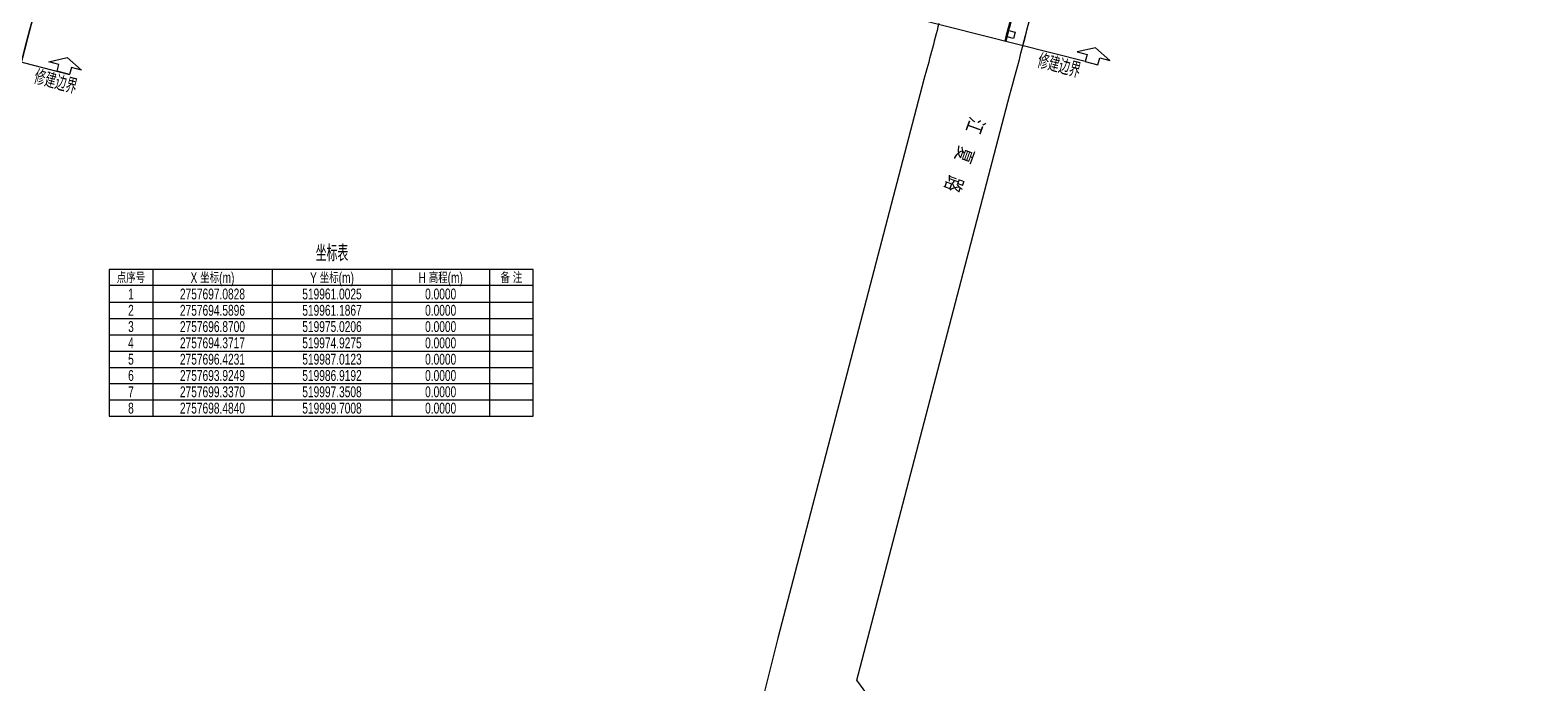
# Model space of a CAD drawing. Extents: x 0 to 558779, y 0 to 2762081.
# Drawn here: x 520118.2 to 520459.3, y 2757412.1 to 2757562.4 of the extents above; entities that cross this region are included whole.
import ezdxf
from ezdxf.enums import TextEntityAlignment as Align

# ---------------------------------------------------------------- set-up
doc = ezdxf.new("R2010")
doc.units = 0
doc.header["$LTSCALE"] = 20
doc.linetypes.add('CENTER', pattern=[2, 1.25, -0.25, 0.25, -0.25])
doc.linetypes.add('HIDDEN', pattern=[0.375, 0.25, -0.125])
for name, color, linetype in [('0-路名', 7, 'Continuous'), ('B-标线 地面', 46, 'Continuous'), ('DL-中心线', 10, 'Continuous'), ('DL-人行道边线', 1, 'Continuous'), ('DL-树池', 110, 'Continuous'), ('DL-非机动车道边线', 6, 'Continuous'), ('RD-红线', 230, 'Continuous'), ('分界线', 11, 'Continuous')]:
    doc.layers.add(name, color=color, linetype=linetype)
doc.layers.add('坐标标注', color=6, linetype='Continuous', plot=False)
doc.styles.get("Standard").update_dxf_attribs({"font": 'fsdb_e.shx', "width": 0.7, "bigfont": 'hzdx.shx'})
doc.styles.add('仿宋', font='simfang_0.ttf', dxfattribs={"width": 0.8})
doc.styles.add('金屿投标', font='fsdb_e.shx', dxfattribs={"width": 0.5, "bigfont": 'hzdx.shx'})

# ---------------------------------------------------------------- blocks, each defined once
blk = doc.blocks.new('shuchi02')
at = {"layer": 'DL-树池', "color": 3}
blk.add_lwpolyline([(-0.75, 0), (0.75, 0), (0.75, -1.5), (-0.75, -1.5)], close=True, dxfattribs=at)

msp = doc.modelspace()

# ---------------------------------------------------------------- linework, layer by layer
at = {"layer": 'B-标线 地面', "linetype": 'HIDDEN', "lineweight": 35, "ltscale": 10}
msp.add_arc((519367.422, 2757813.991), 1007.75, 345.391099, 346.675155, dxfattribs=at)
at = {"layer": 'DL-中心线', "linetype": 'CENTER', "lineweight": 35, "ltscale": 5, "flags": 128}
msp.add_lwpolyline([(520147.569, 2757721.724), (520136.97, 2757689.958, 0.0165994), (520099.154, 2757562.699), (520098.372, 2757559.706)], format="xyb", dxfattribs=at)
at = {"layer": 'DL-人行道边线', "flags": 128}
for points in [[(520123.26, 2757581.196, 0.0030271), (520117.053, 2757558.021), (520116.271, 2757555.028)], [(520346.712, 2757558.774, 0.0024188), (520349.136, 2757568.261)]]:
    msp.add_lwpolyline(points, format="xyb", dxfattribs=at)
at = {"layer": 'DL-非机动车道边线'}
msp.add_arc((519367.422, 2757813.991), 1008, 345.391099, 346.28293, dxfattribs=at)
at = {"layer": 'RD-红线'}
msp.add_lwpolyline([(520374.356, 2757588.172), (520535.791, 2757582.158), (520564.765, 2757545.931, -0.0153061), (520564.896, 2757542.871, 0.0035931), (520554.266, 2757485.968), (520547.837, 2757433.381, -0.0117725), (520547.212, 2757429.107), (520542.265, 2757400.068), (520519.97, 2757382.68), (520519.025, 2757382.74), (520516.625, 2757382.895), (520325.995, 2757395.153), (520321.197, 2757395.461), (520308.521, 2757412.858), (520309.697, 2757417.52), (520343.242, 2757545.811, 0.0057341), (520349.136, 2757568.261)], format="xyb", close=True, dxfattribs=at)
for points in [[(520123.274, 2757581.203, 0.0030631), (520116.991, 2757557.752), (520109.299, 2757528.323)], [(520327.372, 2757563.87, -0.0033601), (520323.924, 2757550.991), (520290.326, 2757422.497), (520286.85, 2757408.72), (520286.152, 2757406.095)]]:
    msp.add_lwpolyline(points, format="xyb", dxfattribs=at)
at = {"layer": '分界线'}
for p, q in [((520070.073, 2757567.103), (520127.397, 2757552.12)), ((520361.045, 2757555.157), (520313.944, 2757567.044))]:
    msp.add_line(p, q, dxfattribs=at)
for points in [[(520361.045, 2757555.157), (520363.947, 2757554.394), (520364.366, 2757555.986), (520366.687, 2757555.375), (520363.419, 2757558.282), (520359.143, 2757557.36), (520361.464, 2757556.75), (520361.045, 2757555.157)], [(520127.397, 2757552.12), (520124.494, 2757552.879), (520124.911, 2757554.472), (520122.589, 2757555.079), (520126.863, 2757556.008), (520130.135, 2757553.106), (520127.813, 2757553.713), (520127.397, 2757552.12)]]:
    msp.add_lwpolyline(points, dxfattribs=at)
at = {"layer": '坐标标注', "color": 5}
for p, q in [((520146.505, 2757507.28), (520146.505, 2757473.53)), ((520174.005, 2757507.28), (520174.005, 2757473.53)), ((520201.505, 2757507.28), (520201.505, 2757473.53)), ((520224.005, 2757507.28), (520224.005, 2757473.53))]:
    msp.add_line(p, q, dxfattribs=at)
at = {"layer": '坐标标注', "color": 3}
for p, q in [((520136.505, 2757503.655), (520234.005, 2757503.655)), ((520136.505, 2757499.78), (520234.005, 2757499.78)), ((520136.505, 2757496.03), (520234.005, 2757496.03)), ((520136.505, 2757492.28), (520234.005, 2757492.28)), ((520136.505, 2757488.53), (520234.005, 2757488.53)), ((520136.505, 2757484.78), (520234.005, 2757484.78)), ((520136.505, 2757481.03), (520234.005, 2757481.03)), ((520136.505, 2757477.28), (520234.005, 2757477.28)), ((520136.505, 2757473.53), (520234.005, 2757473.53))]:
    msp.add_line(p, q, dxfattribs=at)
at = {"layer": '坐标标注', "color": 2}
msp.add_lwpolyline([(520136.505, 2757507.28), (520136.505, 2757473.53), (520234.005, 2757473.53), (520234.005, 2757507.28)], close=True, dxfattribs=at)

# ---------------------------------------------------------------- block references
at = {"layer": 'DL-树池', "rotation": 75.4963791691915}
msp.add_blockref('shuchi02', (520343.299, 2757561.546), dxfattribs=at)

# ---------------------------------------------------------------- texts
at = {"layer": '0-路名', "lineweight": 35, "style": '仿宋', "width": 0.75}
msp.add_text('江  夏  路', height=3.5, rotation=249.97711, dxfattribs=at).set_placement((520334.73, 2757542.62))
at = {"layer": '分界线', "style": '金屿投标', "width": 0.75}
for p in [(520350.215, 2757555.452), (520119.367, 2757551.734)]:
    msp.add_text('修建边界', height=3.5, rotation=345.30178, dxfattribs=at).set_placement(p, align=Align.MIDDLE_LEFT)
at = {"layer": '坐标标注', "color": 6, "width": 0.7}
msp.add_text('坐标表', height=3.75, dxfattribs=at).set_placement((520187.755, 2757511.03), align=Align.MIDDLE_CENTER)
at = {"layer": '坐标标注', "color": 1, "width": 0.7}
for s, p in [('点序号', (520141.505, 2757505.405)), ('X 坐标(m)', (520160.255, 2757505.405)), ('Y 坐标(m)', (520187.755, 2757505.405)), ('H 高程(m)', (520212.755, 2757505.405)), ('备 注', (520229.005, 2757505.405))]:
    msp.add_text(s, height=2.5, dxfattribs=at).set_placement(p, align=Align.MIDDLE_CENTER)
at = {"layer": '坐标标注', "color": 2, "width": 0.7}
for s, p in [('1', (520141.505, 2757501.655)), ('2757697.0828', (520160.255, 2757501.655)), ('519961.0025', (520187.755, 2757501.655)), ('0.0000', (520212.755, 2757501.655)), ('2', (520141.505, 2757497.905)), ('2757694.5896', (520160.255, 2757497.905)), ('519961.1867', (520187.755, 2757497.905)), ('0.0000', (520212.755, 2757497.905)), ('3', (520141.505, 2757494.155)), ('2757696.8700', (520160.255, 2757494.155)), ('519975.0206', (520187.755, 2757494.155)), ('0.0000', (520212.755, 2757494.155)), ('4', (520141.505, 2757490.405)), ('2757694.3717', (520160.255, 2757490.405)), ('519974.9275', (520187.755, 2757490.405)), ('0.0000', (520212.755, 2757490.405)), ('5', (520141.505, 2757486.655)), ('2757696.4231', (520160.255, 2757486.655)), ('519987.0123', (520187.755, 2757486.655)), ('0.0000', (520212.755, 2757486.655)), ('6', (520141.505, 2757482.905)), ('2757693.9249', (520160.255, 2757482.905)), ('519986.9192', (520187.755, 2757482.905)), ('0.0000', (520212.755, 2757482.905)), ('7', (520141.505, 2757479.155)), ('2757699.3370', (520160.255, 2757479.155)), ('519997.3508', (520187.755, 2757479.155)), ('0.0000', (520212.755, 2757479.155)), ('8', (520141.505, 2757475.405)), ('2757698.4840', (520160.255, 2757475.405)), ('519999.7008', (520187.755, 2757475.405)), ('0.0000', (520212.755, 2757475.405))]:
    msp.add_text(s, height=2.5, dxfattribs=at).set_placement(p, align=Align.MIDDLE_CENTER)

doc.saveas('drawing.dxf')
